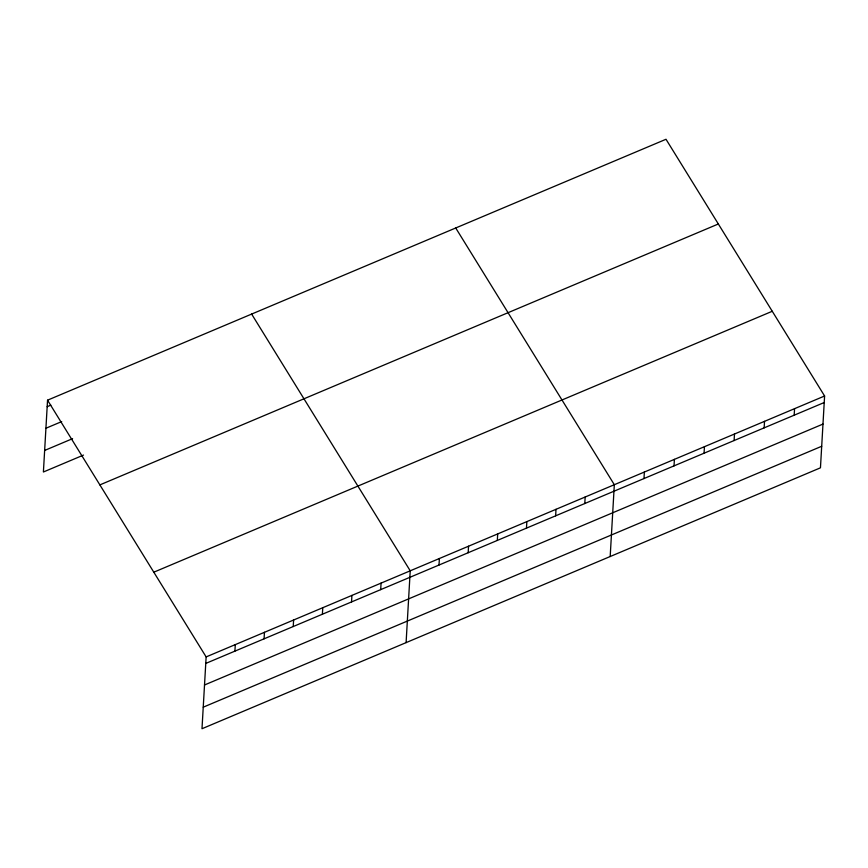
<?xml version="1.0" encoding="UTF-8"?>
<svg xmlns="http://www.w3.org/2000/svg" width="868" height="868" viewBox="0 0 868 868"><rect width="100%" height="100%" fill="white"/><g stroke="black" fill="none" stroke-linecap="round" stroke-linejoin="round"><path stroke-width="1.3" d="M47.545 400.181L206.139 656.913L201.994 728.729L820.455 467.819L824.6 396.003L666.006 139.271L47.545 400.181L43.4 471.997L83.491 455.082M234.913 651.13L235.293 644.62M264.078 638.837L264.447 632.316M293.232 626.533L293.612 620.012M322.386 614.229L322.766 607.719M351.54 601.936L351.92 595.415M380.694 589.632L381.074 583.112M406.094 642.635L410.228 570.818L251.633 314.075M439.013 565.035L439.382 558.515M468.167 552.732L468.546 546.211M497.321 540.428L497.7 533.918M526.475 528.135L526.854 521.614M555.639 515.831L556.008 509.31M584.793 503.538L585.162 497.017M610.182 556.529L614.327 484.713L455.722 227.98M643.991 478.561L644.36 472.04M674.024 465.888L674.403 459.367M704.067 453.215L704.447 446.694M734.1 440.543L734.48 434.022M764.144 427.87L764.524 421.349M794.187 415.197L794.556 408.676M47.165 406.701L50.811 405.161M45.917 428.249L61.715 421.588M44.648 450.449L72.587 438.655M99.874 484.897L718.335 223.987M153.799 572.196L772.26 311.276M206.139 656.913L824.6 396.003M205.759 663.434L824.22 402.524M204.522 684.982L822.983 424.072M203.242 707.181L821.703 446.271"/></g></svg>
